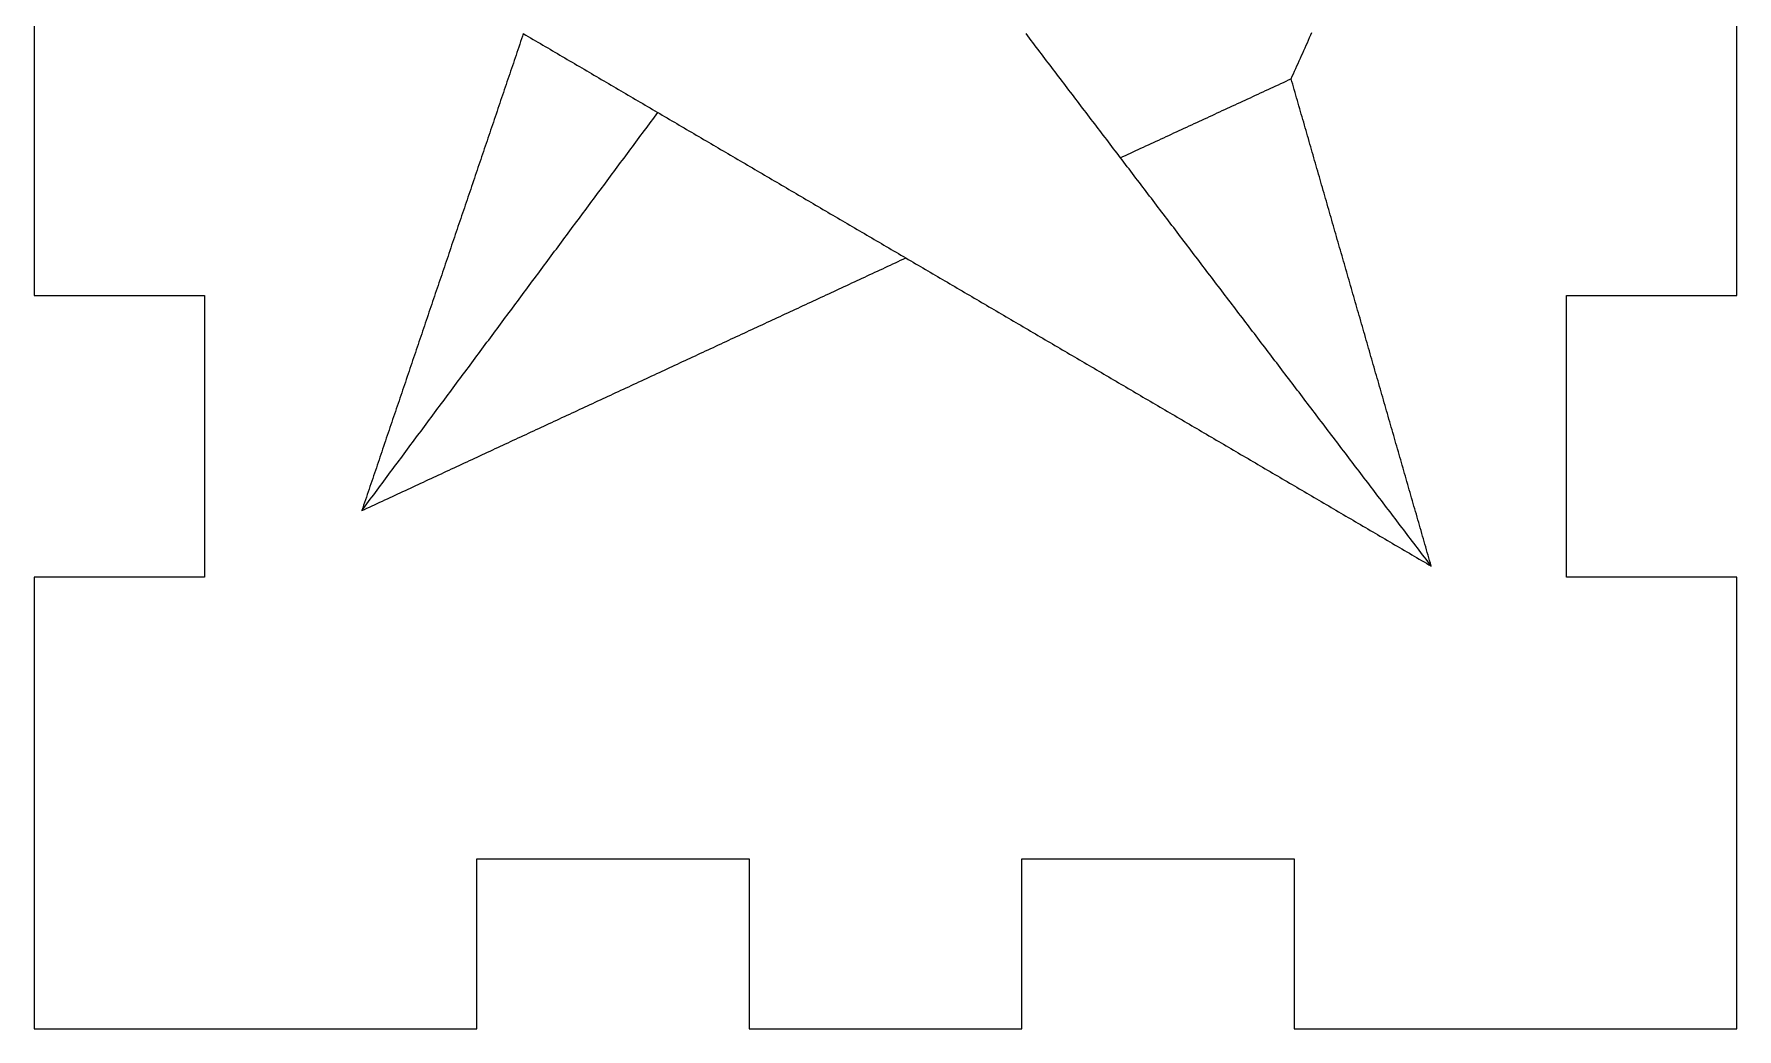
# Model space of a CAD drawing. Extents: x 10 to 860, y -140 to 140.
# Drawn here: x 10 to 70, y -140 to -104.9 of the extents above; entities that cross this region are included whole.
import ezdxf

# ---------------------------------------------------------------- set-up
doc = ezdxf.new("R2010")
doc.units = 0

# ---------------------------------------------------------------- blocks, each defined once
blk = doc.blocks.new('SHAPE2DVIEW004')
at = {"layer": 'Views', "color": 0}
for p, q in [((10, -104.222), (10, -114.148)), ((70, -114.148), (70, -104.222)), ((10, -114.148), (16, -114.148)), ((16, -114.148), (16, -124.074)), ((64, -124.074), (64, -114.148)), ((64, -114.148), (70, -114.148)), ((16, -124.074), (10, -124.074)), ((10, -124.074), (10, -134)), ((70, -124.074), (64, -124.074)), ((70, -134), (70, -124.074)), ((10, -134), (10, -140)), ((25.6, -140), (25.6, -134)), ((25.6, -134), (35.2, -134)), ((35.2, -134), (35.2, -140)), ((44.8, -140), (44.8, -134)), ((44.8, -134), (54.4, -134)), ((54.4, -134), (54.4, -140)), ((70, -140), (70, -134)), ((10, -140), (16, -140)), ((16, -140), (25.6, -140)), ((35.2, -140), (44.8, -140)), ((54.4, -140), (64, -140)), ((64, -140), (70, -140))]:
    blk.add_line(p, q, dxfattribs=at)
blk = doc.blocks.new('SHAPE2DVIEW007')
at = {"layer": 'Views', "color": 0}
for points in [[(59.228, -123.681), (59.167, -123.602), (59.107, -123.522), (59.046, -123.443), (58.986, -123.363), (58.925, -123.284), (58.865, -123.204), (58.804, -123.125), (58.744, -123.045), (58.683, -122.966), (58.623, -122.886), (58.562, -122.806), (58.502, -122.727), (58.441, -122.647), (58.381, -122.568), (58.32, -122.488), (58.26, -122.409), (58.199, -122.329), (58.139, -122.25), (58.078, -122.17), (58.018, -122.091), (57.957, -122.011), (57.897, -121.932), (57.836, -121.852), (57.776, -121.773), (57.715, -121.693), (57.655, -121.614), (57.594, -121.534), (57.534, -121.455), (57.473, -121.375), (57.413, -121.296), (57.352, -121.216), (57.292, -121.136), (57.231, -121.057), (57.171, -120.977), (57.111, -120.898), (57.05, -120.818), (56.99, -120.739), (56.929, -120.659), (56.869, -120.58), (56.808, -120.5), (56.748, -120.421), (56.687, -120.341), (56.627, -120.262), (56.566, -120.182), (56.506, -120.103), (56.445, -120.023), (56.385, -119.944), (56.324, -119.864), (56.264, -119.785), (56.203, -119.705), (56.143, -119.626), (56.082, -119.546), (56.022, -119.467), (55.961, -119.387), (55.901, -119.307), (55.84, -119.228), (55.78, -119.148), (55.719, -119.069), (55.659, -118.989), (55.598, -118.91), (55.538, -118.83), (55.477, -118.751), (55.417, -118.671), (55.356, -118.592), (55.296, -118.512), (55.235, -118.433), (55.175, -118.353), (55.114, -118.274), (55.054, -118.194), (54.993, -118.115), (54.933, -118.035), (54.872, -117.956), (54.812, -117.876), (54.751, -117.797), (54.691, -117.717), (54.63, -117.637), (54.57, -117.558), (54.509, -117.478), (54.449, -117.399), (54.388, -117.319), (54.328, -117.24), (54.267, -117.16), (54.207, -117.081), (54.146, -117.001), (54.086, -116.922), (54.025, -116.842), (53.965, -116.763), (53.904, -116.683), (53.844, -116.604), (53.783, -116.524), (53.723, -116.445), (53.662, -116.365), (53.602, -116.286), (53.541, -116.206), (53.481, -116.127), (53.42, -116.047), (53.36, -115.968), (53.299, -115.888), (53.239, -115.808), (53.178, -115.729), (53.118, -115.649), (53.057, -115.57), (52.997, -115.49), (52.936, -115.411), (52.876, -115.331), (52.815, -115.252), (52.755, -115.172), (52.694, -115.093), (52.634, -115.013), (52.573, -114.934), (52.513, -114.854), (52.452, -114.775), (52.392, -114.695), (52.331, -114.616), (52.271, -114.536), (52.21, -114.457), (52.15, -114.377), (52.089, -114.298), (52.029, -114.218), (51.968, -114.139), (51.908, -114.059), (51.847, -113.979), (51.787, -113.9), (51.726, -113.82), (51.666, -113.741), (51.605, -113.661), (51.545, -113.582), (51.484, -113.502), (51.424, -113.423), (51.363, -113.343), (51.303, -113.264), (51.243, -113.184), (51.182, -113.105), (51.122, -113.025), (51.061, -112.946), (51.001, -112.866), (50.94, -112.787), (50.88, -112.707), (50.819, -112.628), (50.759, -112.548), (50.698, -112.469), (50.638, -112.389), (50.577, -112.309), (50.517, -112.23), (50.456, -112.15), (50.396, -112.071), (50.335, -111.991), (50.275, -111.912), (50.214, -111.832), (50.154, -111.753), (50.093, -111.673), (50.033, -111.594), (49.972, -111.514), (49.912, -111.435), (49.851, -111.355), (49.791, -111.276), (49.73, -111.196), (49.67, -111.117), (49.609, -111.037), (49.549, -110.958), (49.488, -110.878), (49.428, -110.799), (49.367, -110.719), (49.307, -110.64), (49.246, -110.56), (49.186, -110.48), (49.125, -110.401), (49.065, -110.321), (49.004, -110.242), (48.944, -110.162), (48.883, -110.083), (48.823, -110.003), (48.762, -109.924), (48.702, -109.844), (48.641, -109.765), (48.581, -109.685), (48.52, -109.606), (48.46, -109.526), (48.399, -109.447), (48.339, -109.367), (48.278, -109.288), (48.218, -109.208), (48.157, -109.129), (48.097, -109.049), (48.036, -108.97), (47.976, -108.89), (47.915, -108.81), (47.855, -108.731), (47.794, -108.651), (47.734, -108.572), (47.673, -108.492), (47.613, -108.413), (47.552, -108.333), (47.492, -108.254), (47.431, -108.174), (47.371, -108.095), (47.31, -108.015), (47.25, -107.936), (47.189, -107.856), (47.129, -107.777), (47.068, -107.697), (47.008, -107.618), (46.947, -107.538), (46.887, -107.459), (46.826, -107.379), (46.766, -107.3), (46.705, -107.22), (46.645, -107.141), (46.584, -107.061), (46.524, -106.981), (46.463, -106.902), (46.403, -106.822), (46.342, -106.743), (46.282, -106.663), (46.221, -106.584), (46.161, -106.504), (46.1, -106.425), (46.04, -106.345), (45.979, -106.266), (45.919, -106.186), (45.858, -106.107), (45.798, -106.027), (45.737, -105.948), (45.677, -105.868), (45.616, -105.789), (45.556, -105.709), (45.496, -105.63), (45.435, -105.55), (45.375, -105.471), (45.314, -105.391), (45.254, -105.311), (45.193, -105.232), (45.133, -105.152), (45.072, -105.073), (45.012, -104.993), (44.951, -104.914)], [(54.291, -106.507), (54.332, -106.416), (54.373, -106.325), (54.414, -106.234), (54.455, -106.143), (54.496, -106.052), (54.537, -105.961), (54.577, -105.87), (54.618, -105.779), (54.659, -105.688), (54.7, -105.597), (54.741, -105.506), (54.782, -105.415), (54.823, -105.324), (54.864, -105.233), (54.905, -105.142), (54.945, -105.051), (54.986, -104.96), (55.027, -104.869)], [(27.239, -104.912), (27.207, -105.007), (27.175, -105.101), (27.143, -105.196), (27.111, -105.29), (27.079, -105.385), (27.047, -105.479), (27.015, -105.574), (26.983, -105.668), (26.951, -105.763), (26.919, -105.857), (26.887, -105.951), (26.855, -106.046), (26.823, -106.14), (26.791, -106.235), (26.759, -106.329), (26.727, -106.424), (26.695, -106.518), (26.663, -106.613), (26.632, -106.707), (26.6, -106.802), (26.568, -106.896), (26.536, -106.991), (26.504, -107.085), (26.472, -107.18), (26.44, -107.274), (26.408, -107.369), (26.376, -107.463), (26.344, -107.558), (26.312, -107.652), (26.28, -107.747), (26.248, -107.841), (26.216, -107.935), (26.184, -108.03), (26.152, -108.124), (26.12, -108.219), (26.088, -108.313), (26.056, -108.408), (26.024, -108.502), (25.992, -108.597), (25.96, -108.691), (25.928, -108.786), (25.896, -108.88), (25.864, -108.975), (25.832, -109.069), (25.8, -109.164), (25.768, -109.258), (25.736, -109.353), (25.704, -109.447), (25.672, -109.542), (25.64, -109.636), (25.608, -109.731), (25.576, -109.825), (25.544, -109.919), (25.513, -110.014), (25.481, -110.108), (25.449, -110.203), (25.417, -110.297), (25.385, -110.392), (25.353, -110.486), (25.321, -110.581), (25.289, -110.675), (25.257, -110.77), (25.225, -110.864), (25.193, -110.959), (25.161, -111.053), (25.129, -111.148), (25.097, -111.242), (25.065, -111.337), (25.033, -111.431), (25.001, -111.526), (24.969, -111.62), (24.937, -111.715), (24.905, -111.809), (24.873, -111.903), (24.841, -111.998), (24.809, -112.092), (24.777, -112.187), (24.745, -112.281), (24.713, -112.376), (24.681, -112.47), (24.649, -112.565), (24.617, -112.659), (24.585, -112.754), (24.553, -112.848), (24.521, -112.943), (24.489, -113.037), (24.457, -113.132), (24.426, -113.226), (24.394, -113.321), (24.362, -113.415), (24.33, -113.51), (24.298, -113.604), (24.266, -113.699), (24.234, -113.793), (24.202, -113.887), (24.17, -113.982), (24.138, -114.076), (24.106, -114.171), (24.074, -114.265), (24.042, -114.36), (24.01, -114.454), (23.978, -114.549), (23.946, -114.643), (23.914, -114.738), (23.882, -114.832), (23.85, -114.927), (23.818, -115.021), (23.786, -115.116), (23.754, -115.21), (23.722, -115.305), (23.69, -115.399), (23.658, -115.494), (23.626, -115.588), (23.594, -115.683), (23.562, -115.777), (23.53, -115.872), (23.498, -115.966), (23.466, -116.06), (23.434, -116.155), (23.402, -116.249), (23.37, -116.344), (23.338, -116.438), (23.307, -116.533), (23.275, -116.627), (23.243, -116.722), (23.211, -116.816), (23.179, -116.911), (23.147, -117.005), (23.115, -117.1), (23.083, -117.194), (23.051, -117.289), (23.019, -117.383), (22.987, -117.478), (22.955, -117.572), (22.923, -117.667), (22.891, -117.761), (22.859, -117.856), (22.827, -117.95), (22.795, -118.044), (22.763, -118.139), (22.731, -118.233), (22.699, -118.328), (22.667, -118.422), (22.635, -118.517), (22.603, -118.611), (22.571, -118.706), (22.539, -118.8), (22.507, -118.895), (22.475, -118.989), (22.443, -119.084), (22.411, -119.178), (22.379, -119.273), (22.347, -119.367), (22.315, -119.462), (22.283, -119.556), (22.251, -119.651), (22.219, -119.745), (22.188, -119.84), (22.156, -119.934), (22.124, -120.028), (22.092, -120.123), (22.06, -120.217), (22.028, -120.312), (21.996, -120.406), (21.964, -120.501), (21.932, -120.595), (21.9, -120.69), (21.868, -120.784), (21.836, -120.879), (21.804, -120.973), (21.772, -121.068), (21.74, -121.162), (21.708, -121.257), (21.676, -121.351), (21.644, -121.446), (21.612, -121.54), (21.58, -121.635), (21.548, -121.729)], [(27.239, -104.913), (27.325, -104.964), (27.411, -105.014), (27.497, -105.064), (27.583, -105.115), (27.668, -105.165), (27.754, -105.215), (27.84, -105.266), (27.926, -105.316), (28.012, -105.366), (28.098, -105.417), (28.183, -105.467), (28.269, -105.518), (28.355, -105.568), (28.441, -105.618), (28.527, -105.669), (28.613, -105.719), (28.698, -105.769), (28.784, -105.82), (28.87, -105.87), (28.956, -105.921), (29.042, -105.971), (29.128, -106.021), (29.213, -106.072), (29.299, -106.122), (29.385, -106.172), (29.471, -106.223), (29.557, -106.273), (29.643, -106.323), (29.728, -106.374), (29.814, -106.424), (29.9, -106.475), (29.986, -106.525), (30.072, -106.575), (30.158, -106.626), (30.243, -106.676), (30.329, -106.726), (30.415, -106.777), (30.501, -106.827), (30.587, -106.878), (30.673, -106.928), (30.758, -106.978), (30.844, -107.029), (30.93, -107.079), (31.016, -107.129), (31.102, -107.18), (31.188, -107.23), (31.273, -107.28), (31.359, -107.331), (31.445, -107.381), (31.531, -107.432), (31.617, -107.482), (31.703, -107.532), (31.788, -107.583), (31.874, -107.633), (31.96, -107.683), (32.046, -107.734), (32.132, -107.784), (32.218, -107.835), (32.303, -107.885), (32.389, -107.935), (32.475, -107.986), (32.561, -108.036), (32.647, -108.086), (32.733, -108.137), (32.818, -108.187), (32.904, -108.237), (32.99, -108.288), (33.076, -108.338), (33.162, -108.389), (33.248, -108.439), (33.333, -108.489), (33.419, -108.54), (33.505, -108.59), (33.591, -108.64), (33.677, -108.691), (33.763, -108.741), (33.849, -108.792), (33.934, -108.842), (34.02, -108.892), (34.106, -108.943), (34.192, -108.993), (34.278, -109.043), (34.364, -109.094), (34.449, -109.144), (34.535, -109.194), (34.621, -109.245), (34.707, -109.295), (34.793, -109.346), (34.879, -109.396), (34.964, -109.446), (35.05, -109.497), (35.136, -109.547), (35.222, -109.597), (35.308, -109.648), (35.394, -109.698), (35.479, -109.749), (35.565, -109.799), (35.651, -109.849), (35.737, -109.9), (35.823, -109.95), (35.909, -110), (35.994, -110.051), (36.08, -110.101), (36.166, -110.151), (36.252, -110.202), (36.338, -110.252), (36.424, -110.303), (36.509, -110.353), (36.595, -110.403), (36.681, -110.454), (36.767, -110.504), (36.853, -110.554), (36.939, -110.605), (37.024, -110.655), (37.11, -110.706), (37.196, -110.756), (37.282, -110.806), (37.368, -110.857), (37.454, -110.907), (37.539, -110.957), (37.625, -111.008), (37.711, -111.058), (37.797, -111.108), (37.883, -111.159), (37.969, -111.209), (38.054, -111.26), (38.14, -111.31), (38.226, -111.36), (38.312, -111.411), (38.398, -111.461), (38.484, -111.511), (38.569, -111.562), (38.655, -111.612), (38.741, -111.663), (38.827, -111.713), (38.913, -111.763), (38.999, -111.814), (39.084, -111.864), (39.17, -111.914), (39.256, -111.965), (39.342, -112.015), (39.428, -112.065), (39.514, -112.116), (39.599, -112.166), (39.685, -112.217), (39.771, -112.267), (39.857, -112.317), (39.943, -112.368), (40.029, -112.418), (40.114, -112.468), (40.2, -112.519), (40.286, -112.569), (40.372, -112.62), (40.458, -112.67), (40.544, -112.72), (40.629, -112.771), (40.715, -112.821)], [(48.279, -109.288), (48.368, -109.247), (48.458, -109.205), (48.548, -109.164), (48.638, -109.122), (48.727, -109.081), (48.817, -109.039), (48.907, -108.998), (48.997, -108.956), (49.086, -108.915), (49.176, -108.873), (49.266, -108.831), (49.356, -108.79), (49.445, -108.748), (49.535, -108.707), (49.625, -108.665), (49.715, -108.624), (49.804, -108.582), (49.894, -108.541), (49.984, -108.499), (50.073, -108.458), (50.163, -108.416), (50.253, -108.375), (50.343, -108.333), (50.432, -108.292), (50.522, -108.25), (50.612, -108.209), (50.702, -108.167), (50.791, -108.126), (50.881, -108.084), (50.971, -108.043), (51.061, -108.001), (51.15, -107.96), (51.24, -107.918), (51.33, -107.877), (51.42, -107.835), (51.509, -107.794), (51.599, -107.752), (51.689, -107.711), (51.779, -107.669), (51.868, -107.628), (51.958, -107.586), (52.048, -107.545), (52.138, -107.503), (52.227, -107.462), (52.317, -107.42), (52.407, -107.379), (52.496, -107.337), (52.586, -107.296), (52.676, -107.254), (52.766, -107.213), (52.855, -107.171), (52.945, -107.129), (53.035, -107.088), (53.125, -107.046), (53.214, -107.005), (53.304, -106.963), (53.394, -106.922), (53.484, -106.88), (53.573, -106.839), (53.663, -106.797), (53.753, -106.756), (53.843, -106.714), (53.932, -106.673), (54.022, -106.631), (54.112, -106.59), (54.202, -106.548), (54.291, -106.507)], [(59.228, -123.681), (59.2, -123.585), (59.173, -123.489), (59.145, -123.393), (59.118, -123.297), (59.09, -123.201), (59.062, -123.105), (59.035, -123.009), (59.007, -122.914), (58.98, -122.818), (58.952, -122.722), (58.925, -122.626), (58.897, -122.53), (58.869, -122.434), (58.842, -122.338), (58.814, -122.242), (58.787, -122.146), (58.759, -122.05), (58.732, -121.954), (58.704, -121.858), (58.676, -121.762), (58.649, -121.666), (58.621, -121.57), (58.594, -121.474), (58.566, -121.378), (58.539, -121.282), (58.511, -121.186), (58.483, -121.09), (58.456, -120.994), (58.428, -120.898), (58.401, -120.802), (58.373, -120.706), (58.346, -120.611), (58.318, -120.515), (58.291, -120.419), (58.263, -120.323), (58.235, -120.227), (58.208, -120.131), (58.18, -120.035), (58.153, -119.939), (58.125, -119.843), (58.098, -119.747), (58.07, -119.651), (58.042, -119.555), (58.015, -119.459), (57.987, -119.363), (57.96, -119.267), (57.932, -119.171), (57.905, -119.075), (57.877, -118.979), (57.849, -118.883), (57.822, -118.787), (57.794, -118.691), (57.767, -118.595), (57.739, -118.499), (57.712, -118.403), (57.684, -118.308), (57.656, -118.212), (57.629, -118.116), (57.601, -118.02), (57.574, -117.924), (57.546, -117.828), (57.519, -117.732), (57.491, -117.636), (57.463, -117.54), (57.436, -117.444), (57.408, -117.348), (57.381, -117.252), (57.353, -117.156), (57.326, -117.06), (57.298, -116.964), (57.27, -116.868), (57.243, -116.772), (57.215, -116.676), (57.188, -116.58), (57.16, -116.484), (57.133, -116.388), (57.105, -116.292), (57.077, -116.196), (57.05, -116.1), (57.022, -116.005), (56.995, -115.909), (56.967, -115.813), (56.94, -115.717), (56.912, -115.621), (56.885, -115.525), (56.857, -115.429), (56.829, -115.333), (56.802, -115.237), (56.774, -115.141), (56.747, -115.045), (56.719, -114.949), (56.692, -114.853), (56.664, -114.757), (56.636, -114.661), (56.609, -114.565), (56.581, -114.469), (56.554, -114.373), (56.526, -114.277), (56.499, -114.181), (56.471, -114.085), (56.443, -113.989), (56.416, -113.893), (56.388, -113.797), (56.361, -113.702), (56.333, -113.606), (56.306, -113.51), (56.278, -113.414), (56.25, -113.318), (56.223, -113.222), (56.195, -113.126), (56.168, -113.03), (56.14, -112.934), (56.113, -112.838), (56.085, -112.742), (56.057, -112.646), (56.03, -112.55), (56.002, -112.454), (55.975, -112.358), (55.947, -112.262), (55.92, -112.166), (55.892, -112.07), (55.864, -111.974), (55.837, -111.878), (55.809, -111.782), (55.782, -111.686), (55.754, -111.59), (55.727, -111.494), (55.699, -111.398), (55.671, -111.303), (55.644, -111.207), (55.616, -111.111), (55.589, -111.015), (55.561, -110.919), (55.534, -110.823), (55.506, -110.727), (55.479, -110.631), (55.451, -110.535), (55.423, -110.439), (55.396, -110.343), (55.368, -110.247), (55.341, -110.151), (55.313, -110.055), (55.286, -109.959), (55.258, -109.863), (55.23, -109.767), (55.203, -109.671), (55.175, -109.575), (55.148, -109.479), (55.12, -109.383), (55.093, -109.287), (55.065, -109.191), (55.037, -109.095), (55.01, -109), (54.982, -108.904), (54.955, -108.808), (54.927, -108.712), (54.9, -108.616), (54.872, -108.52), (54.844, -108.424), (54.817, -108.328), (54.789, -108.232), (54.762, -108.136), (54.734, -108.04), (54.707, -107.944), (54.679, -107.848), (54.651, -107.752), (54.624, -107.656), (54.596, -107.56), (54.569, -107.464), (54.541, -107.368), (54.514, -107.272), (54.486, -107.176), (54.458, -107.08), (54.431, -106.984), (54.403, -106.888), (54.376, -106.792), (54.348, -106.697), (54.321, -106.601), (54.293, -106.505)], [(21.548, -121.729), (21.608, -121.649), (21.668, -121.569), (21.727, -121.488), (21.787, -121.408), (21.846, -121.328), (21.906, -121.248), (21.966, -121.168), (22.025, -121.087), (22.085, -121.007), (22.144, -120.927), (22.204, -120.847), (22.264, -120.767), (22.323, -120.686), (22.383, -120.606), (22.442, -120.526), (22.502, -120.446), (22.562, -120.366), (22.621, -120.286), (22.681, -120.205), (22.74, -120.125), (22.8, -120.045), (22.86, -119.965), (22.919, -119.885), (22.979, -119.804), (23.038, -119.724), (23.098, -119.644), (23.158, -119.564), (23.217, -119.484), (23.277, -119.403), (23.336, -119.323), (23.396, -119.243), (23.456, -119.163), (23.515, -119.083), (23.575, -119.002), (23.634, -118.922), (23.694, -118.842), (23.754, -118.762), (23.813, -118.682), (23.873, -118.602), (23.933, -118.521), (23.992, -118.441), (24.052, -118.361), (24.111, -118.281), (24.171, -118.201), (24.231, -118.12), (24.29, -118.04), (24.35, -117.96), (24.409, -117.88), (24.469, -117.8), (24.529, -117.719), (24.588, -117.639), (24.648, -117.559), (24.707, -117.479), (24.767, -117.399), (24.827, -117.318), (24.886, -117.238), (24.946, -117.158), (25.005, -117.078), (25.065, -116.998), (25.125, -116.918), (25.184, -116.837), (25.244, -116.757), (25.303, -116.677), (25.363, -116.597), (25.423, -116.517), (25.482, -116.436), (25.542, -116.356), (25.601, -116.276), (25.661, -116.196), (25.721, -116.116), (25.78, -116.035), (25.84, -115.955), (25.899, -115.875), (25.959, -115.795), (26.019, -115.715), (26.078, -115.634), (26.138, -115.554), (26.197, -115.474), (26.257, -115.394), (26.317, -115.314), (26.376, -115.234), (26.436, -115.153), (26.496, -115.073), (26.555, -114.993), (26.615, -114.913), (26.674, -114.833), (26.734, -114.752), (26.794, -114.672), (26.853, -114.592), (26.913, -114.512), (26.972, -114.432), (27.032, -114.351), (27.092, -114.271), (27.151, -114.191), (27.211, -114.111), (27.27, -114.031), (27.33, -113.951), (27.39, -113.87), (27.449, -113.79), (27.509, -113.71), (27.568, -113.63), (27.628, -113.55), (27.688, -113.469), (27.747, -113.389), (27.807, -113.309), (27.866, -113.229), (27.926, -113.149), (27.986, -113.068), (28.045, -112.988), (28.105, -112.908), (28.164, -112.828), (28.224, -112.748), (28.284, -112.667), (28.343, -112.587), (28.403, -112.507), (28.462, -112.427), (28.522, -112.347), (28.582, -112.267), (28.641, -112.186), (28.701, -112.106), (28.761, -112.026), (28.82, -111.946), (28.88, -111.866), (28.939, -111.785), (28.999, -111.705), (29.059, -111.625), (29.118, -111.545), (29.178, -111.465), (29.237, -111.384), (29.297, -111.304), (29.357, -111.224), (29.416, -111.144), (29.476, -111.064), (29.535, -110.983), (29.595, -110.903), (29.655, -110.823), (29.714, -110.743), (29.774, -110.663), (29.833, -110.583), (29.893, -110.502), (29.953, -110.422), (30.012, -110.342), (30.072, -110.262), (30.131, -110.182), (30.191, -110.101), (30.251, -110.021), (30.31, -109.941), (30.37, -109.861), (30.429, -109.781), (30.489, -109.7), (30.549, -109.62), (30.608, -109.54), (30.668, -109.46), (30.727, -109.38), (30.787, -109.299), (30.847, -109.219), (30.906, -109.139), (30.966, -109.059), (31.025, -108.979), (31.085, -108.899), (31.145, -108.818), (31.204, -108.738), (31.264, -108.658), (31.324, -108.578), (31.383, -108.498), (31.443, -108.417), (31.502, -108.337), (31.562, -108.257), (31.622, -108.177), (31.681, -108.097), (31.741, -108.016), (31.8, -107.936), (31.86, -107.856), (31.92, -107.776), (31.979, -107.696)], [(21.548, -121.729), (21.639, -121.687), (21.729, -121.645), (21.82, -121.603), (21.91, -121.561), (22, -121.519), (22.091, -121.477), (22.181, -121.435), (22.272, -121.393), (22.362, -121.351), (22.452, -121.309), (22.543, -121.267), (22.633, -121.225), (22.724, -121.183), (22.814, -121.141), (22.904, -121.099), (22.995, -121.057), (23.085, -121.015), (23.176, -120.973), (23.266, -120.931), (23.357, -120.889), (23.447, -120.847), (23.537, -120.805), (23.628, -120.763), (23.718, -120.721), (23.809, -120.678), (23.899, -120.636), (23.989, -120.594), (24.08, -120.552), (24.17, -120.51), (24.261, -120.468), (24.351, -120.426), (24.441, -120.384), (24.532, -120.342), (24.622, -120.3), (24.713, -120.258), (24.803, -120.216), (24.894, -120.174), (24.984, -120.132), (25.074, -120.09), (25.165, -120.048), (25.255, -120.006), (25.346, -119.964), (25.436, -119.922), (25.526, -119.88), (25.617, -119.838), (25.707, -119.796), (25.798, -119.754), (25.888, -119.712), (25.978, -119.67), (26.069, -119.628), (26.159, -119.586), (26.25, -119.544), (26.34, -119.502), (26.43, -119.46), (26.521, -119.418), (26.611, -119.376), (26.702, -119.334), (26.792, -119.292), (26.883, -119.25), (26.973, -119.208), (27.063, -119.166), (27.154, -119.124), (27.244, -119.082), (27.335, -119.04), (27.425, -118.998), (27.515, -118.956), (27.606, -118.914), (27.696, -118.872), (27.787, -118.83), (27.877, -118.788), (27.967, -118.746), (28.058, -118.704), (28.148, -118.662), (28.239, -118.62), (28.329, -118.578), (28.42, -118.536), (28.51, -118.494), (28.6, -118.451), (28.691, -118.409), (28.781, -118.367), (28.872, -118.325), (28.962, -118.283), (29.052, -118.241), (29.143, -118.199), (29.233, -118.157), (29.324, -118.115), (29.414, -118.073), (29.504, -118.031), (29.595, -117.989), (29.685, -117.947), (29.776, -117.905), (29.866, -117.863), (29.956, -117.821), (30.047, -117.779), (30.137, -117.737), (30.228, -117.695), (30.318, -117.653), (30.409, -117.611), (30.499, -117.569), (30.589, -117.527), (30.68, -117.485), (30.77, -117.443), (30.861, -117.401), (30.951, -117.359), (31.041, -117.317), (31.132, -117.275), (31.222, -117.233), (31.313, -117.191), (31.403, -117.149), (31.493, -117.107), (31.584, -117.065), (31.674, -117.023), (31.765, -116.981), (31.855, -116.939), (31.946, -116.897), (32.036, -116.855), (32.126, -116.813), (32.217, -116.771), (32.307, -116.729), (32.398, -116.687), (32.488, -116.645), (32.578, -116.603), (32.669, -116.561), (32.759, -116.519), (32.85, -116.477), (32.94, -116.435), (33.03, -116.393), (33.121, -116.351), (33.211, -116.309), (33.302, -116.267), (33.392, -116.224), (33.482, -116.182), (33.573, -116.14), (33.663, -116.098), (33.754, -116.056), (33.844, -116.014), (33.935, -115.972), (34.025, -115.93), (34.115, -115.888), (34.206, -115.846), (34.296, -115.804), (34.387, -115.762), (34.477, -115.72), (34.567, -115.678), (34.658, -115.636), (34.748, -115.594), (34.839, -115.552), (34.929, -115.51), (35.019, -115.468), (35.11, -115.426), (35.2, -115.384), (35.291, -115.342), (35.381, -115.3), (35.472, -115.258), (35.562, -115.216), (35.652, -115.174), (35.743, -115.132), (35.833, -115.09), (35.924, -115.048), (36.014, -115.006), (36.104, -114.964), (36.195, -114.922), (36.285, -114.88), (36.376, -114.838), (36.466, -114.796), (36.556, -114.754), (36.647, -114.712), (36.737, -114.67), (36.828, -114.628), (36.918, -114.586), (37.008, -114.544), (37.099, -114.502), (37.189, -114.46), (37.28, -114.418), (37.37, -114.376), (37.461, -114.334), (37.551, -114.292), (37.641, -114.25), (37.732, -114.208), (37.822, -114.166), (37.913, -114.124), (38.003, -114.082), (38.093, -114.04), (38.184, -113.998), (38.274, -113.955), (38.365, -113.913), (38.455, -113.871), (38.545, -113.829), (38.636, -113.787), (38.726, -113.745), (38.817, -113.703), (38.907, -113.661), (38.998, -113.619), (39.088, -113.577), (39.178, -113.535), (39.269, -113.493), (39.359, -113.451), (39.45, -113.409), (39.54, -113.367), (39.63, -113.325), (39.721, -113.283), (39.811, -113.241), (39.902, -113.199), (39.992, -113.157), (40.082, -113.115), (40.173, -113.073), (40.263, -113.031), (40.354, -112.989), (40.444, -112.947), (40.534, -112.905), (40.625, -112.863), (40.715, -112.821)], [(40.715, -112.821), (40.801, -112.872), (40.888, -112.922), (40.974, -112.973), (41.06, -113.023), (41.146, -113.074), (41.232, -113.124), (41.318, -113.175), (41.404, -113.225), (41.49, -113.276), (41.577, -113.326), (41.663, -113.377), (41.749, -113.427), (41.835, -113.478), (41.921, -113.529), (42.007, -113.579), (42.093, -113.63), (42.179, -113.68), (42.266, -113.731), (42.352, -113.781), (42.438, -113.832), (42.524, -113.882), (42.61, -113.933), (42.696, -113.983), (42.782, -114.034), (42.868, -114.084), (42.955, -114.135), (43.041, -114.185), (43.127, -114.236), (43.213, -114.287), (43.299, -114.337), (43.385, -114.388), (43.471, -114.438), (43.557, -114.489), (43.644, -114.539), (43.73, -114.59), (43.816, -114.64), (43.902, -114.691), (43.988, -114.741), (44.074, -114.792), (44.16, -114.842), (44.246, -114.893), (44.333, -114.944), (44.419, -114.994), (44.505, -115.045), (44.591, -115.095), (44.677, -115.146), (44.763, -115.196), (44.849, -115.247), (44.935, -115.297), (45.022, -115.348), (45.108, -115.398), (45.194, -115.449), (45.28, -115.499), (45.366, -115.55), (45.452, -115.601), (45.538, -115.651), (45.624, -115.702), (45.71, -115.752), (45.797, -115.803), (45.883, -115.853), (45.969, -115.904), (46.055, -115.954), (46.141, -116.005), (46.227, -116.055), (46.313, -116.106), (46.399, -116.156), (46.486, -116.207), (46.572, -116.258), (46.658, -116.308), (46.744, -116.359), (46.83, -116.409), (46.916, -116.46), (47.002, -116.51), (47.088, -116.561), (47.175, -116.611), (47.261, -116.662), (47.347, -116.712), (47.433, -116.763), (47.519, -116.813), (47.605, -116.864), (47.691, -116.915), (47.777, -116.965), (47.864, -117.016), (47.95, -117.066), (48.036, -117.117), (48.122, -117.167), (48.208, -117.218), (48.294, -117.268), (48.38, -117.319), (48.466, -117.369), (48.553, -117.42), (48.639, -117.47), (48.725, -117.521), (48.811, -117.572), (48.897, -117.622), (48.983, -117.673), (49.069, -117.723), (49.155, -117.774), (49.242, -117.824), (49.328, -117.875), (49.414, -117.925), (49.5, -117.976), (49.586, -118.026), (49.672, -118.077), (49.758, -118.127), (49.844, -118.178), (49.931, -118.229), (50.017, -118.279), (50.103, -118.33), (50.189, -118.38), (50.275, -118.431), (50.361, -118.481), (50.447, -118.532), (50.533, -118.582), (50.62, -118.633), (50.706, -118.683), (50.792, -118.734), (50.878, -118.784), (50.964, -118.835), (51.05, -118.885), (51.136, -118.936), (51.222, -118.987), (51.309, -119.037), (51.395, -119.088), (51.481, -119.138), (51.567, -119.189), (51.653, -119.239), (51.739, -119.29), (51.825, -119.34), (51.911, -119.391), (51.998, -119.441), (52.084, -119.492), (52.17, -119.542), (52.256, -119.593), (52.342, -119.644), (52.428, -119.694), (52.514, -119.745), (52.6, -119.795), (52.687, -119.846), (52.773, -119.896), (52.859, -119.947), (52.945, -119.997), (53.031, -120.048), (53.117, -120.098), (53.203, -120.149), (53.289, -120.199), (53.376, -120.25), (53.462, -120.301), (53.548, -120.351), (53.634, -120.402), (53.72, -120.452), (53.806, -120.503), (53.892, -120.553), (53.978, -120.604), (54.064, -120.654), (54.151, -120.705), (54.237, -120.755), (54.323, -120.806), (54.409, -120.856), (54.495, -120.907), (54.581, -120.958), (54.667, -121.008), (54.753, -121.059), (54.84, -121.109), (54.926, -121.16), (55.012, -121.21), (55.098, -121.261), (55.184, -121.311), (55.27, -121.362), (55.356, -121.412), (55.442, -121.463), (55.529, -121.513), (55.615, -121.564), (55.701, -121.615), (55.787, -121.665), (55.873, -121.716), (55.959, -121.766), (56.045, -121.817), (56.131, -121.867), (56.218, -121.918), (56.304, -121.968), (56.39, -122.019), (56.476, -122.069), (56.562, -122.12), (56.648, -122.17), (56.734, -122.221), (56.82, -122.272), (56.907, -122.322), (56.993, -122.373), (57.079, -122.423), (57.165, -122.474), (57.251, -122.524), (57.337, -122.575), (57.423, -122.625), (57.509, -122.676), (57.596, -122.726), (57.682, -122.777), (57.768, -122.827), (57.854, -122.878), (57.94, -122.929), (58.026, -122.979), (58.112, -123.03), (58.198, -123.08), (58.285, -123.131), (58.371, -123.181), (58.457, -123.232), (58.543, -123.282), (58.629, -123.333), (58.715, -123.383), (58.801, -123.434), (58.887, -123.484), (58.974, -123.535), (59.06, -123.586), (59.146, -123.636), (59.232, -123.687)], [(40.715, -112.821), (40.715, -112.821)], [(21.548, -121.729), (21.548, -121.729)], [(21.548, -121.729), (21.548, -121.729)], [(21.548, -121.729), (21.548, -121.729)], [(21.548, -121.729), (21.548, -121.729)], [(59.232, -123.687), (59.228, -123.681)], [(59.228, -123.683), (59.228, -123.681)]]:
    blk.add_lwpolyline(points, dxfattribs=at)

msp = doc.modelspace()

# ---------------------------------------------------------------- block references
at = {"layer": 'Views', "color": 0}
for name in ['SHAPE2DVIEW004', 'SHAPE2DVIEW007']:
    msp.add_blockref(name, (0, 0), dxfattribs=at)

doc.saveas('drawing.dxf')
